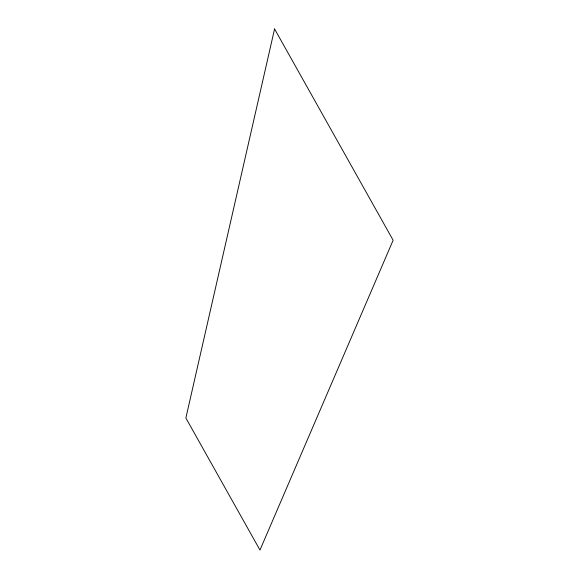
<?xml version="1.0" encoding="UTF-8"?>
<svg xmlns="http://www.w3.org/2000/svg" width="579" height="579" viewBox="0 0 579 579"><rect width="100%" height="100%" fill="white"/><g stroke="black" fill="none" stroke-linecap="round" stroke-linejoin="round"><path stroke-width="0.87" d="M274.569 28.95L185.866 418.002L259.971 550.05L393.134 240.234L274.569 28.95"/></g></svg>
